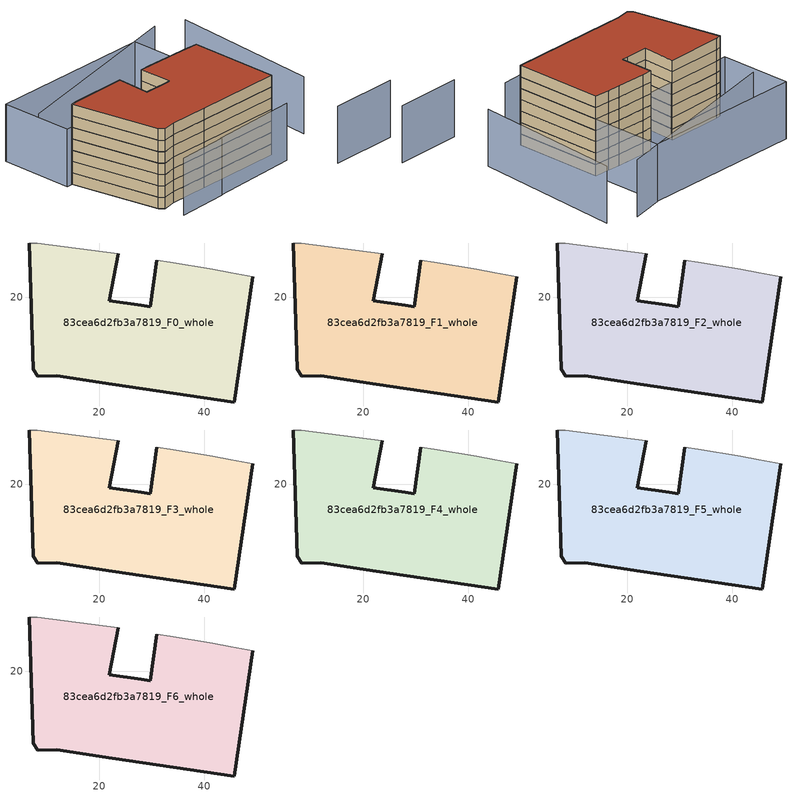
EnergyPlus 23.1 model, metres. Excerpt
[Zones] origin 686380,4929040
83cea6d2fb3a7819_F0_whole
 floor ground (EU_floor_Construction): 45.7,0.07 49.28,23.95 45.07,24.74 41.63,25.38 33.55,26.73 30.96,27.14 29.68,18.28 28.02,18.52 21.91,19.42 23.63,28.3 8.13,30.39 6.6,30.34 7.38,6.29 8.22,5 11.84,5.05 22.44,3.49 z0
 wall outside (EU_wall_Construction): 23.63,28.3 21.91,19.42 28.02,18.52 29.68,18.28 30.96,27.14 / 49.28,23.95 45.7,0.07 22.44,3.49 11.84,5.05 8.22,5 7.38,6.29 6.6,30.34 z0:3
 wall adiabatic (EU_wall_Construction): 6.6,30.34 8.13,30.39 23.63,28.3 / 30.96,27.14 33.55,26.73 41.63,25.38 45.07,24.74 49.28,23.95 z0:3
83cea6d2fb3a7819_F1_whole
 floor to 83cea6d2fb3a7819_F0_whole (EU_floor_Construction): 45.7,0.07 49.28,23.95 45.07,24.74 41.63,25.38 33.55,26.73 30.96,27.14 29.68,18.28 28.02,18.52 21.91,19.42 23.63,28.3 8.13,30.39 6.6,30.34 7.38,6.29 8.22,5 11.84,5.05 22.44,3.49 z3
 wall outside (EU_wall_Construction): 23.63,28.3 21.91,19.42 28.02,18.52 29.68,18.28 30.96,27.14 / 49.28,23.95 45.7,0.07 22.44,3.49 11.84,5.05 8.22,5 7.38,6.29 6.6,30.34 z3:6
 wall adiabatic (EU_wall_Construction): 6.6,30.34 8.13,30.39 23.63,28.3 / 30.96,27.14 33.55,26.73 41.63,25.38 45.07,24.74 49.28,23.95 z3:6
83cea6d2fb3a7819_F2_whole
 floor to 83cea6d2fb3a7819_F1_whole (EU_floor_Construction): 45.7,0.07 49.28,23.95 45.07,24.74 41.63,25.38 33.55,26.73 30.96,27.14 29.68,18.28 28.02,18.52 21.91,19.42 23.63,28.3 8.13,30.39 6.6,30.34 7.38,6.29 8.22,5 11.84,5.05 22.44,3.49 z6
 wall outside (EU_wall_Construction): 23.63,28.3 21.91,19.42 28.02,18.52 29.68,18.28 30.96,27.14 / 49.28,23.95 45.7,0.07 22.44,3.49 11.84,5.05 8.22,5 7.38,6.29 6.6,30.34 z6:9
 wall adiabatic (EU_wall_Construction): 6.6,30.34 8.13,30.39 23.63,28.3 / 30.96,27.14 33.55,26.73 41.63,25.38 45.07,24.74 49.28,23.95 z6:9
83cea6d2fb3a7819_F3_whole
 floor to 83cea6d2fb3a7819_F2_whole (EU_floor_Construction): 45.7,0.07 49.28,23.95 45.07,24.74 41.63,25.38 33.55,26.73 30.96,27.14 29.68,18.28 28.02,18.52 21.91,19.42 23.63,28.3 8.13,30.39 6.6,30.34 7.38,6.29 8.22,5 11.84,5.05 22.44,3.49 z9
 wall outside (EU_wall_Construction): 23.63,28.3 21.91,19.42 28.02,18.52 29.68,18.28 30.96,27.14 / 49.28,23.95 45.7,0.07 22.44,3.49 11.84,5.05 8.22,5 7.38,6.29 6.6,30.34 z9:12
 wall adiabatic (EU_wall_Construction): 6.6,30.34 8.13,30.39 23.63,28.3 / 30.96,27.14 33.55,26.73 41.63,25.38 45.07,24.74 49.28,23.95 z9:12
83cea6d2fb3a7819_F4_whole
 floor to 83cea6d2fb3a7819_F3_whole (EU_floor_Construction): 45.7,0.07 49.28,23.95 45.07,24.74 41.63,25.38 33.55,26.73 30.96,27.14 29.68,18.28 28.02,18.52 21.91,19.42 23.63,28.3 8.13,30.39 6.6,30.34 7.38,6.29 8.22,5 11.84,5.05 22.44,3.49 z12
 wall outside (EU_wall_Construction): 23.63,28.3 21.91,19.42 28.02,18.52 29.68,18.28 30.96,27.14 / 49.28,23.95 45.7,0.07 22.44,3.49 11.84,5.05 8.22,5 7.38,6.29 6.6,30.34 z12:15
 wall adiabatic (EU_wall_Construction): 6.6,30.34 8.13,30.39 23.63,28.3 / 30.96,27.14 33.55,26.73 41.63,25.38 45.07,24.74 49.28,23.95 z12:15
83cea6d2fb3a7819_F5_whole
 floor to 83cea6d2fb3a7819_F4_whole (EU_floor_Construction): 45.7,0.07 49.28,23.95 45.07,24.74 41.63,25.38 33.55,26.73 30.96,27.14 29.68,18.28 28.02,18.52 21.91,19.42 23.63,28.3 8.13,30.39 6.6,30.34 7.38,6.29 8.22,5 11.84,5.05 22.44,3.49 z15
 wall outside (EU_wall_Construction): 23.63,28.3 21.91,19.42 28.02,18.52 29.68,18.28 30.96,27.14 / 49.28,23.95 45.7,0.07 22.44,3.49 11.84,5.05 8.22,5 7.38,6.29 6.6,30.34 z15:18
 wall adiabatic (EU_wall_Construction): 6.6,30.34 8.13,30.39 23.63,28.3 / 30.96,27.14 33.55,26.73 41.63,25.38 45.07,24.74 49.28,23.95 z15:18
83cea6d2fb3a7819_F6_whole
 floor to 83cea6d2fb3a7819_F5_whole (EU_floor_Construction): 45.7,0.07 49.28,23.95 45.07,24.74 41.63,25.38 33.55,26.73 30.96,27.14 29.68,18.28 28.02,18.52 21.91,19.42 23.63,28.3 8.13,30.39 6.6,30.34 7.38,6.29 8.22,5 11.84,5.05 22.44,3.49 z18
 wall outside (EU_wall_Construction): 23.63,28.3 21.91,19.42 28.02,18.52 29.68,18.28 30.96,27.14 / 49.28,23.95 45.7,0.07 22.44,3.49 11.84,5.05 8.22,5 7.38,6.29 6.6,30.34 z18:21
 wall adiabatic (EU_wall_Construction): 6.6,30.34 8.13,30.39 23.63,28.3 / 30.96,27.14 33.55,26.73 41.63,25.38 45.07,24.74 49.28,23.95 z18:21
 roof outside (EU_roof_Construction): 49.28,23.95 45.7,0.07 22.44,3.49 11.84,5.05 8.22,5 7.38,6.29 6.6,30.34 8.13,30.39 23.63,28.3 21.91,19.42 28.02,18.52 29.68,18.28 30.96,27.14 33.55,26.73 41.63,25.38 45.07,24.74 z21
shading: 50.74,-15.25 69.04,-17.76 / 21.48,-1.82 45.29,-4.47 / 7.74,-0.59 21.45,-2.12 / 59.26,0.06 68.5,40 / 61.49,43.88 8.07,40.71 / 52.19,43.33 49.28,23.95 / 49.28,23.95 5.03,30.59 / 5.03,30.59 7.94,49.97 / 7.94,49.97 52.19,43.33 z0:15
[Building]
EU S2 Campaign: North Axis=0; Terrain=City; Solar Distribution=FullExterior
[Site:Location]
Bologna: Latitude=44.5; Longitude=11.25; Time Zone=1; Elevation=37
[SizingPeriod:WeatherFileDays]
AnnualSizingPeriod: Begin Month=1; Begin Day of Month=1; End Month=12; End Day of Month=31; Day of Week for Start Day=Monday; Use Weather File Daylight Saving Period=No; Use Weather File Rain and Snow Indicators=No
[MATERIAL]
EU_InternalMass_Material: Roughness=MediumRough; Thickness=0.1; Conductivity=1; Density=1800; Specific Heat=900; Thermal Absorptance=0.9; Solar Absorptance=0.7; Visible Absorptance=0.7
[MATERIAL:NOMASS] Roughness=MediumRough; Thermal Absorptance=0.9; Solar Absorptance=0.7; Visible Absorptance=0.7
Name | Thermal Resistance
EU_wall_NoMass | 0.905828
EU_roof_NoMass | 0.37593
EU_floor_NoMass | 0.67114
[CONSTRUCTION]
EU_wall_Construction: EU_wall_NoMass
EU_roof_Construction: EU_roof_NoMass
EU_floor_Construction: EU_floor_NoMass
EU_InternalMass_Construction: EU_InternalMass_Material
[ZONE] Type=1; Multiplier=1; Ceiling Height=autocalculate; Volume=2813.53; Floor Area=autocalculate; Part of Total Floor Area=Yes
83cea6d2fb3a7819_F0_whole; 83cea6d2fb3a7819_F1_whole; 83cea6d2fb3a7819_F2_whole; 83cea6d2fb3a7819_F3_whole; 83cea6d2fb3a7819_F4_whole; 83cea6d2fb3a7819_F5_whole; 83cea6d2fb3a7819_F6_whole
[INTERNALMASS] Construction=EU_InternalMass_Construction; Surface Area=915.127
Name | Zone or ZoneList
83cea6d2fb3a7819_F0_whole_EU_InternalMass | 83cea6d2fb3a7819_F0_whole
83cea6d2fb3a7819_F1_whole_EU_InternalMass | 83cea6d2fb3a7819_F1_whole
83cea6d2fb3a7819_F2_whole_EU_InternalMass | 83cea6d2fb3a7819_F2_whole
83cea6d2fb3a7819_F3_whole_EU_InternalMass | 83cea6d2fb3a7819_F3_whole
83cea6d2fb3a7819_F4_whole_EU_InternalMass | 83cea6d2fb3a7819_F4_whole
83cea6d2fb3a7819_F5_whole_EU_InternalMass | 83cea6d2fb3a7819_F5_whole
83cea6d2fb3a7819_F6_whole_EU_InternalMass | 83cea6d2fb3a7819_F6_whole
[OTHEREQUIPMENT] Fuel Type=Electricity; Design Level Calculation Method=Watts/Area; Power per Zone Floor Area=1; Fraction Latent=0; Fraction Radiant=0; Fraction Lost=0; Carbon Dioxide Generation Rate=0; EndUse Subcategory=EU_Step8_InternalGains
Name | Zone or ZoneList or Space or SpaceList | Schedule
EU_Step8_InternalGain_83cea6d2fb3a7819_F0_whole_f000 | 83cea6d2fb3a7819_F0_whole | EU_Step8_GainSchedule_83cea6d2fb3a7819_F0_whole_f000
EU_Step8_InternalGain_83cea6d2fb3a7819_F1_whole_f000 | 83cea6d2fb3a7819_F1_whole | EU_Step8_GainSchedule_83cea6d2fb3a7819_F1_whole_f000
EU_Step8_InternalGain_83cea6d2fb3a7819_F2_whole_f000 | 83cea6d2fb3a7819_F2_whole | EU_Step8_GainSchedule_83cea6d2fb3a7819_F2_whole_f000
EU_Step8_InternalGain_83cea6d2fb3a7819_F3_whole_f000 | 83cea6d2fb3a7819_F3_whole | EU_Step8_GainSchedule_83cea6d2fb3a7819_F3_whole_f000
EU_Step8_InternalGain_83cea6d2fb3a7819_F4_whole_f000 | 83cea6d2fb3a7819_F4_whole | EU_Step8_GainSchedule_83cea6d2fb3a7819_F4_whole_f000
EU_Step8_InternalGain_83cea6d2fb3a7819_F5_whole_f000 | 83cea6d2fb3a7819_F5_whole | EU_Step8_GainSchedule_83cea6d2fb3a7819_F5_whole_f000
EU_Step8_InternalGain_83cea6d2fb3a7819_F6_whole_f000 | 83cea6d2fb3a7819_F6_whole | EU_Step8_GainSchedule_83cea6d2fb3a7819_F6_whole_f000
[ZONEVENTILATION:DESIGNFLOWRATE] Schedule=EU_AlwaysOn; Design Flow Rate Calculation Method=AirChanges/Hour; Air Changes per Hour=0.73129; Ventilation Type=Natural; Fan Pressure Rise=0; Fan Total Efficiency=1; Constant Term Coefficient=1; Temperature Term Coefficient=0; Velocity Term Coefficient=0; Velocity Squared Term Coefficient=0; Minimum Indoor Temperature=-100; Maximum Indoor Temperature=100; Delta Temperature=-100; Minimum Outdoor Temperature=-100; Maximum Outdoor Temperature=100; Maximum Wind Speed=40
Name | Zone or ZoneList or Space or SpaceList
EU_ConstantAir_83cea6d2fb3a7819_F0_whole | 83cea6d2fb3a7819_F0_whole
EU_ConstantAir_83cea6d2fb3a7819_F1_whole | 83cea6d2fb3a7819_F1_whole
EU_ConstantAir_83cea6d2fb3a7819_F2_whole | 83cea6d2fb3a7819_F2_whole
EU_ConstantAir_83cea6d2fb3a7819_F3_whole | 83cea6d2fb3a7819_F3_whole
EU_ConstantAir_83cea6d2fb3a7819_F4_whole | 83cea6d2fb3a7819_F4_whole
EU_ConstantAir_83cea6d2fb3a7819_F5_whole | 83cea6d2fb3a7819_F5_whole
EU_ConstantAir_83cea6d2fb3a7819_F6_whole | 83cea6d2fb3a7819_F6_whole
[HVACTEMPLATE:THERMOSTAT] Constant Heating Setpoint=20; Constant Cooling Setpoint=50
EU_HeatOnly_83cea6d2fb3a7819_F0_whole; EU_HeatOnly_83cea6d2fb3a7819_F1_whole; EU_HeatOnly_83cea6d2fb3a7819_F2_whole; EU_HeatOnly_83cea6d2fb3a7819_F3_whole; EU_HeatOnly_83cea6d2fb3a7819_F4_whole; EU_HeatOnly_83cea6d2fb3a7819_F5_whole; EU_HeatOnly_83cea6d2fb3a7819_F6_whole
[HVACTEMPLATE:ZONE:IDEALLOADSAIRSYSTEM] System Availability Schedule=EU_AlwaysOn; Maximum Heating Supply Air Temperature=50; Minimum Cooling Supply Air Temperature=13; Maximum Heating Supply Air Humidity Ratio=0.0156; Minimum Cooling Supply Air Humidity Ratio=0.0077; Heating Limit=NoLimit; Cooling Limit=NoLimit; Heating Availability Schedule=EU_AlwaysOn; Cooling Availability Schedule=EU_CoolingOff; Dehumidification Control Type=ConstantSensibleHeatRatio; Cooling Sensible Heat Ratio=0.7; Dehumidification Setpoint=60; Humidification Control Type=None; Humidification Setpoint=30; Outdoor Air Method=None; Outdoor Air Flow Rate per Person=0.00944; Outdoor Air Flow Rate per Zone Floor Area=0; Outdoor Air Flow Rate per Zone=0; Demand Controlled Ventilation Type=None; Outdoor Air Economizer Type=NoEconomizer; Heat Recovery Type=None; Sensible Heat Recovery Effectiveness=0.7; Latent Heat Recovery Effectiveness=0.65
Name | Template Thermostat
83cea6d2fb3a7819_F0_whole | EU_HeatOnly_83cea6d2fb3a7819_F0_whole
83cea6d2fb3a7819_F1_whole | EU_HeatOnly_83cea6d2fb3a7819_F1_whole
83cea6d2fb3a7819_F2_whole | EU_HeatOnly_83cea6d2fb3a7819_F2_whole
83cea6d2fb3a7819_F3_whole | EU_HeatOnly_83cea6d2fb3a7819_F3_whole
83cea6d2fb3a7819_F4_whole | EU_HeatOnly_83cea6d2fb3a7819_F4_whole
83cea6d2fb3a7819_F5_whole | EU_HeatOnly_83cea6d2fb3a7819_F5_whole
83cea6d2fb3a7819_F6_whole | EU_HeatOnly_83cea6d2fb3a7819_F6_whole
[SIZING:ZONE] Zone Cooling Design Supply Air Temperature Input Method=SupplyAirTemperature; Zone Cooling Design Supply Air Temperature=13; Zone Heating Design Supply Air Temperature Input Method=SupplyAirTemperature; Zone Heating Design Supply Air Temperature=50; Zone Cooling Design Supply Air Humidity Ratio=0.008; Zone Heating Design Supply Air Humidity Ratio=0.008; Cooling Design Air Flow Method=DesignDay; Cooling Design Air Flow Rate=0; Cooling Minimum Air Flow per Zone Floor Area=0.000762; Cooling Minimum Air Flow=0; Cooling Minimum Air Flow Fraction=0.2; Heating Design Air Flow Method=DesignDay; Heating Design Air Flow Rate=0; Heating Maximum Air Flow per Zone Floor Area=0.002032; Heating Maximum Air Flow=0.141576; Heating Maximum Air Flow Fraction=0.3; Account for Dedicated Outdoor Air System=No; Dedicated Outdoor Air System Control Strategy=NeutralSupplyAir; Dedicated Outdoor Air Low Setpoint Temperature for Design=autosize; Dedicated Outdoor Air High Setpoint Temperature for Design=autosize; Zone Load Sizing Method=Sensible Load Only No Latent Load; Zone Latent Cooling Design Supply Air Humidity Ratio Input Method=HumidityRatioDifference; Zone Cooling Design Supply Air Humidity Ratio Difference=0.005; Zone Latent Heating Design Supply Air Humidity Ratio Input Method=HumidityRatioDifference; Zone Humidification Design Supply Air Humidity Ratio Difference=0.005
83cea6d2fb3a7819_F0_whole; 83cea6d2fb3a7819_F1_whole; 83cea6d2fb3a7819_F2_whole; 83cea6d2fb3a7819_F3_whole; 83cea6d2fb3a7819_F4_whole; 83cea6d2fb3a7819_F5_whole; 83cea6d2fb3a7819_F6_whole
[SCHEDULE:CONSTANT]
Name | Hourly Value
EU_AlwaysOn | 1
EU_CoolingOff | 0
[SCHEDULE:FILE] Column Number=1; Rows to Skip at Top=0; Number of Hours of Data=8760; Column Separator=Comma; Interpolate to Timestep=No; Minutes per Item=60; Adjust Schedule for Daylight Savings=Yes
Name | File
EU_Step8_GainSchedule_83cea6d2fb3a7819_F0_whole_f000 | ../../schedules/83cea6d2fb3a7819/83cea6d2fb3a7819_F0_whole_f000_gain.csv
EU_Step8_GainSchedule_83cea6d2fb3a7819_F1_whole_f000 | ../../schedules/83cea6d2fb3a7819/83cea6d2fb3a7819_F1_whole_f000_gain.csv
EU_Step8_GainSchedule_83cea6d2fb3a7819_F2_whole_f000 | ../../schedules/83cea6d2fb3a7819/83cea6d2fb3a7819_F2_whole_f000_gain.csv
EU_Step8_GainSchedule_83cea6d2fb3a7819_F3_whole_f000 | ../../schedules/83cea6d2fb3a7819/83cea6d2fb3a7819_F3_whole_f000_gain.csv
EU_Step8_GainSchedule_83cea6d2fb3a7819_F4_whole_f000 | ../../schedules/83cea6d2fb3a7819/83cea6d2fb3a7819_F4_whole_f000_gain.csv
EU_Step8_GainSchedule_83cea6d2fb3a7819_F5_whole_f000 | ../../schedules/83cea6d2fb3a7819/83cea6d2fb3a7819_F5_whole_f000_gain.csv
EU_Step8_GainSchedule_83cea6d2fb3a7819_F6_whole_f000 | ../../schedules/83cea6d2fb3a7819/83cea6d2fb3a7819_F6_whole_f000_gain.csv
